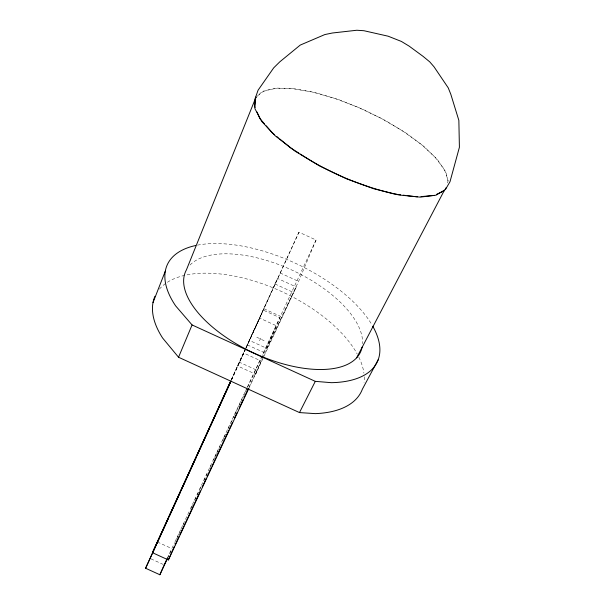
<?xml version="1.0" encoding="UTF-8"?>
<svg xmlns="http://www.w3.org/2000/svg" width="605" height="605" viewBox="0 0 605 605"><rect width="100%" height="100%" fill="white"/><g stroke="black" fill="none" stroke-linecap="round" stroke-linejoin="round"><path stroke-width="0.45" stroke-dasharray="3.02 2.27" d="M447.503 182.892L448.192 180.706L444.471 169.566L434.889 156.922L420.324 143.597L401.803 130.377L380.462 117.975L357.487 107.04L334.104 98.161L311.567 91.839L291.156 88.489L274.148 88.428L261.761 91.847L257.352 96.376M245.358 349.077L237.561 365.942L255.62 374.208L296.253 286.989L277.513 278.398L245.736 348.011M298.946 232.169L249.381 340.388L266.699 348.321L298.598 281.416L316.06 240.019L298.946 232.169L245.751 348.238M255.62 374.208L262.199 358.833M262.562 357.978L296.253 286.989M266.699 348.321L280.395 316.286L316.06 240.019M231.473 379.343L245.343 348.866M231.412 379.615L243.558 352.98L261.239 361.072L248.821 387.578M231.458 380L245.57 349.055M245.963 348.193L259.681 318.109L276.349 325.747L243.928 395.057M231.223 380.613L245.721 348.828M246.114 347.966L263.356 310.168L279.797 317.693L262.199 355.332M167.411 558.044L174.611 542.647M175.011 541.793L180.608 529.821M181.008 528.967L189.811 510.144M190.204 509.289L229.802 424.612M230.202 423.757L246.999 387.835M247.4 386.981L261.799 356.186M167.479 558.491L171.079 550.792M176.683 538.813L179.889 531.969M182.687 525.979L184.691 521.699M191.097 508.003L192.692 504.585M194.697 500.305L196.701 496.024M197.101 495.17L199.499 490.035M199.9 489.18L201.904 484.9M203.9 480.627L207.107 473.783M209.905 467.786L211.909 463.513M213.512 460.087L214.707 457.524M215.108 456.669L216.31 454.098M216.711 453.243L219.917 446.399M222.716 440.41L223.918 437.839M224.319 436.984L226.315 432.704M227.919 429.285L229.121 426.714M231.125 422.441L234.324 415.59M234.725 414.735L235.927 412.171M236.328 411.317L243.528 395.912M248.844 388.327L257.254 370.396L239.3 362.183M259.447 340.751L261.421 337.182M257.586 95.756L264.06 90.765L277.521 88.096L295.353 88.874L316.317 92.883L339.133 99.787L362.531 109.15L385.256 120.44L406.091 133.07L423.855 146.372L437.445 159.614L445.84 172.009L448.229 182.71M157.368 541.982L171.442 548.402M150.932 558.831L163.38 564.51M280.054 272.923L298.598 281.416M274.935 283.964L293.871 292.638M263.999 308.777L280.395 316.286M247.309 344.865L264.756 352.851M256.77 337.182L264.105 340.736M190.046 265.013A96.278 45.64 24.8 0 1 291.33 269.807A96.278 45.64 24.8 0 1 362.531 343.685M159.395 289.16A113.679 56.87 24.8 0 1 258.199 282.346A113.679 56.87 24.8 0 1 357.222 354.038M358.841 357.169A113.679 56.87 24.8 0 1 363.93 373.164M364.255 376.832A113.679 56.87 24.8 0 1 364.036 382.337M197.48 245.138A115.699 54.926 24.8 0 1 371.886 324.711"/><path stroke-width="0.91" d="M255.635 99.651L254.516 106.306L254.962 107.335M255.938 97.829L256.096 96.898L186.431 269.853A96.278 45.64 24.8 0 0 257.352 354.621A96.278 45.64 24.8 0 0 362.092 347.157M445.446 189.501L450.007 181.697L459.407 147.265L458.855 120.38L450.801 94.244L448.237 87.854L434.019 66.792L429.731 61.854L423.061 56.356L409.169 46.146L401.417 41.45L388.145 36.202L363.96 30.726L356.814 30.25L332.447 32.995L324.87 34.553L300.231 45.088L279.775 61.854L273.71 67.843L258.07 90.206L255.091 98.706L254.947 108.756L261.761 121.454L275.411 135.959L295.111 151.182L319.425 165.868L346.363 178.747L373.625 188.715L398.914 194.976L420.218 197.132L436.023 195.188L445.446 189.501L445.976 187.807M152.997 302.606L165.309 271.146M378.208 359.718L362.365 389.204A113.679 56.87 24.8 0 1 315.356 413.631L299.483 412.58L178.543 357.245L192.072 324.945L175.639 305.873A115.699 54.926 24.8 0 1 195.574 245.532M230.694 381.059L152.437 552.683L168.379 559.958L173.098 549.159M218.125 409.222L145.593 568.239L159.871 574.75L163.849 565.713M230.626 381.332L152.437 552.683M218.912 407.505L224.788 394.611M225.574 392.895L230.671 381.717M161.86 532.672L145.593 568.239M162.639 530.956L168.523 518.069M169.302 516.352L180.668 491.442M181.455 489.717L196.345 457.077M197.124 455.353L203.008 442.467M203.787 440.75L209.67 427.864M210.449 426.147L215.153 415.839M215.94 414.123L230.83 381.475M164.212 564.889L167.01 558.899M159.871 574.75L167.479 558.491M173.499 548.304L174.3 546.595M175.102 544.886L179.11 536.332M179.912 534.623L183.92 526.078M184.722 524.369L200.346 491.026M202.342 486.753L206.35 478.2M207.152 476.49L211.16 467.937M211.962 466.228L215.97 457.683M216.771 455.973L228.788 430.321M229.59 428.612L232.396 422.63M234.4 418.358L237.198 412.368M239.202 408.095L243.21 399.55M244.012 397.833L248.02 389.287M168.379 559.958L248.844 388.327M299.483 412.58L315.303 381.354L331.343 382.678A115.699 54.926 24.8 0 0 372.74 326.201M356.632 357.812L444.493 190.076M434.186 195.415L420.959 196.625M436.757 194.243L444.07 190.908M417.427 196.844L407.725 195.77M397.054 194.318L393.9 193.887C360.83 185.962 328.833 172.856 300.405 154.093M398.831 194.56L400.608 194.802M403.278 195.165L405.947 195.528M192.072 324.945L315.303 381.354M298.855 153.11L290.597 147.87L279.691 138.931M274.655 134.802L272.084 132.699L266.215 125.893M276.81 136.571L278.247 137.751M264.385 123.768L259.848 118.497L257.027 112.054M178.543 357.245L162.616 338.029A113.679 56.87 24.8 0 1 154.933 296.284"/></g></svg>
